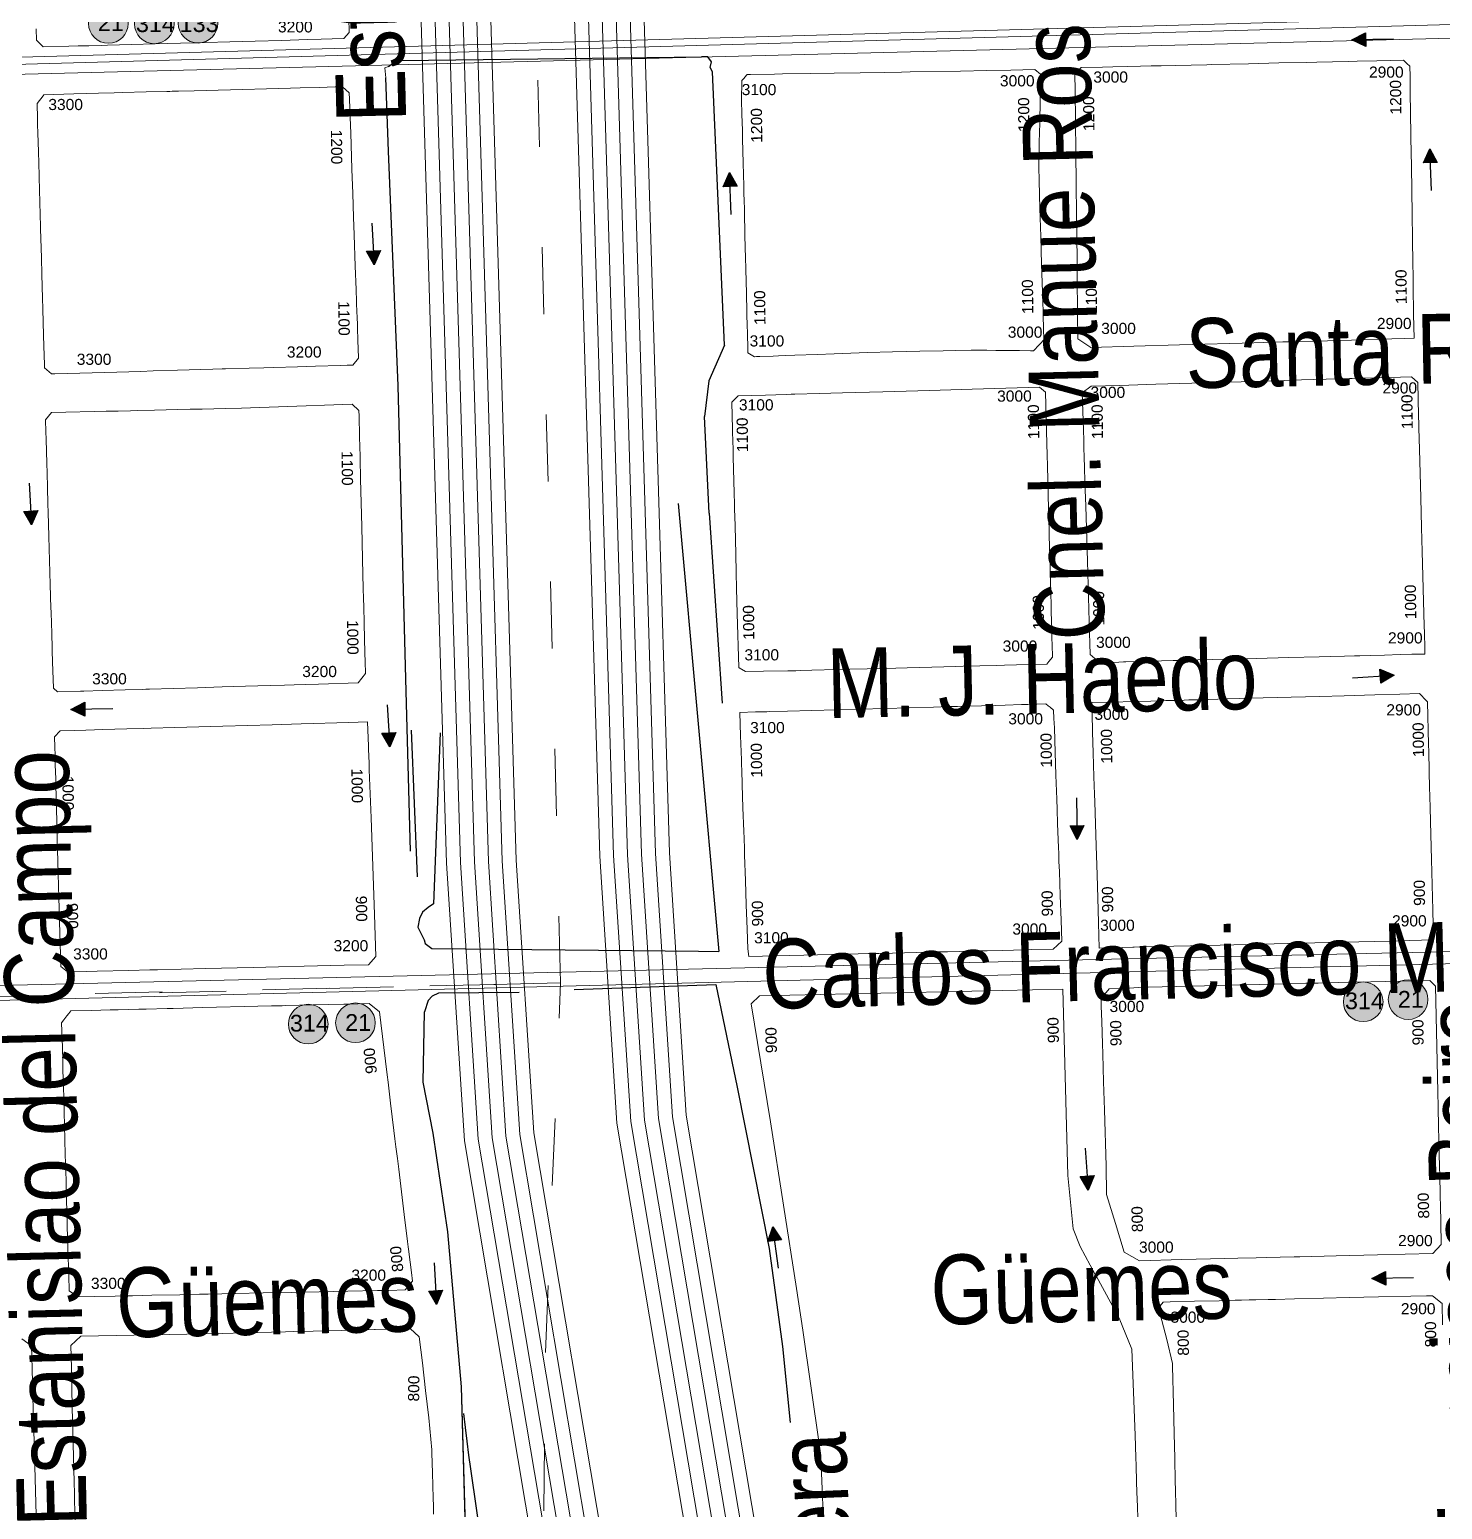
# Model space of a CAD drawing. Header units: millimetres. Extents: x 11558 to 23675, y 49449 to 61482.
# Drawn here: x 17395 to 17902, y 54186 to 54716 of the extents above; entities that cross this region are included whole.
import ezdxf

# ---------------------------------------------------------------- set-up
doc = ezdxf.new("R2010")
doc.units = ezdxf.units.MM
doc.linetypes.add('ACAD_ISO03W100', pattern=[30, 12, -18])
for name, color, linetype in [('0. autopistas', 254, 'Continuous'), ('0. plano base - nombres calles', 22, 'Continuous'), ('0. Plano Base - PLANO', 254, 'Continuous'), ('0. Plano base - sentido calles', 253, 'Continuous'), ('0.BARRIOS - DIVISIÓN', 12, 'ACAD_ISO03W100'), ('7. puesta en valor CC la lucila', 212, 'Continuous'), ('numeración', 7, 'Continuous')]:
    doc.layers.add(name, color=color, linetype=linetype)
for name, color, linetype, true_color in [('Linea 133 ida', 7, 'Continuous', 0x940000), ('Linea 15 a Cap', 7, 'Continuous', 0x13f12d), ('Linea 15 a Prov', 7, 'Continuous', 0x077e15), ('Linea 194 ida', 7, 'Continuous', 0x8f148f), ('Linea 194 vuelta', 7, 'Continuous', 0x34dad7), ('Linea 21 IDA Ramal F', 7, 'Continuous', 0x001861), ('Linea 21 REGRESO Ramal F', 7, 'Continuous', 0x0a47ff), ('Linea 228 ida', 7, 'Continuous', 0x8d6453), ('Linea 228 vuelta', 7, 'Continuous', 0x73a95b), ('Linea 314 IDA', 7, 'Continuous', 0x141414), ('Linea 314 REGRESO', 7, 'Continuous', 0xe00000), ('Linea 371', 7, 'Continuous', 0xfb0804), ('Linea 430', 7, 'Continuous', 0xdb7a0a), ('Linea 57 ida', 7, 'Continuous', 0xf6120e), ('Linea 57 vuelta', 7, 'Continuous', 0x71160a)]:
    doc.layers.add(name, color=color, linetype=linetype, true_color=true_color)
doc.layers.get('7. puesta en valor CC la lucila').off()
doc.styles.get("Standard").update_dxf_attribs({"font": 'arial.ttf'})

# ---------------------------------------------------------------- blocks, each defined once
blk = doc.blocks.new('MANZANAS')
at = {"layer": '0. Plano Base - PLANO', "color": 0, "linetype": 'Continuous', "lineweight": 5}
blk.add_line((5637632.11, 6177518.57), (5637605.91, 6177564.17), dxfattribs=at)
for points in [[(5637772.4, 6177805.92), (5637758.89, 6177798.41), (5637753.36, 6177798.98), (5637749.18, 6177806.81), (5637748.6, 6177807.89), (5637747.65, 6177809.68), (5637744.18, 6177816.18), (5637743.59, 6177817.28), (5637740.17, 6177823.7), (5637735.95, 6177831.6), (5637731.7, 6177839.56), (5637727.8, 6177846.89), (5637725.12, 6177851.9), (5637723.83, 6177854.33), (5637720.94, 6177859.73), (5637719.59, 6177862.26), (5637718.73, 6177863.87), (5637716.87, 6177867.37), (5637716.68, 6177867.72), (5637715.74, 6177869.48), (5637714.71, 6177871.41), (5637713.27, 6177874.11), (5637713.13, 6177874.37), (5637711.36, 6177877.68), (5637708.69, 6177882.69), (5637709.56, 6177885.93), (5637716.26, 6177889.61), (5637719.5, 6177891.39), (5637724.12, 6177893.93), (5637728.21, 6177896.18), (5637731.57, 6177898.02), (5637734.69, 6177899.74), (5637739.21, 6177902.22), (5637749.04, 6177907.62), (5637750.54, 6177908.45), (5637762.1, 6177914.8), (5637771.68, 6177920.06), (5637780.29, 6177924.79), (5637783.58, 6177926.6), (5637793.45, 6177932.02), (5637796.33, 6177933.6), (5637802.46, 6177936.97), (5637810.85, 6177941.58), (5637812.47, 6177941.11), (5637813.92, 6177940.69), (5637815.69, 6177937.41), (5637818.82, 6177931.59), (5637821.4, 6177926.82), (5637826.14, 6177918.03), (5637831.01, 6177908.99), (5637839.09, 6177894.01), (5637843.29, 6177886.23), (5637843.59, 6177885.67), (5637847.29, 6177878.81), (5637849.91, 6177873.94), (5637851.33, 6177871.31), (5637856.19, 6177862.3), (5637860.24, 6177854.79), (5637857.27, 6177853.13), (5637849.3, 6177848.7), (5637843.59, 6177845.52), (5637840.68, 6177843.9), (5637833.07, 6177839.67), (5637824.36, 6177834.83), (5637820.95, 6177832.93), (5637819.14, 6177831.92), (5637809.97, 6177826.82), (5637806.34, 6177824.8), (5637790.76, 6177816.14), (5637786.69, 6177813.87)], [(5637653.99, 6177740.21), (5637653.38, 6177739.86), (5637650.65, 6177739.97), (5637650.3, 6177740.59), (5637650.05, 6177741.05), (5637647.09, 6177746.39), (5637645.96, 6177748.41), (5637643.91, 6177752.11), (5637642.69, 6177754.31), (5637641.12, 6177757.17), (5637640.05, 6177759.1), (5637638.46, 6177761.99), (5637635.88, 6177766.67), (5637634.27, 6177769.59), (5637630.28, 6177776.83), (5637626.04, 6177784.51), (5637623.86, 6177788.47), (5637623.34, 6177789.41), (5637621.67, 6177792.45), (5637617.72, 6177799.6), (5637613.5, 6177807.26), (5637612.09, 6177809.81), (5637609.24, 6177814.98), (5637606.82, 6177819.38), (5637603.65, 6177825.6), (5637603.66, 6177825.66), (5637603.91, 6177826.66), (5637604.27, 6177828.16), (5637604.35, 6177828.5), (5637605.35, 6177829.03), (5637612.95, 6177833.13), (5637615.53, 6177834.52), (5637624.43, 6177839.32), (5637631.83, 6177843.31), (5637640, 6177847.72), (5637647.82, 6177851.93), (5637653.11, 6177854.78), (5637655.84, 6177856.26), (5637671.69, 6177864.84), (5637679.97, 6177869.35), (5637687.58, 6177873.49), (5637695.15, 6177877.61), (5637697.66, 6177877.02), (5637698.24, 6177875.92), (5637705.41, 6177861.52), (5637707.12, 6177858.08), (5637708.49, 6177855.32), (5637708.84, 6177854.62), (5637710.09, 6177852.12), (5637712.47, 6177847.33), (5637714.86, 6177842.94), (5637719.71, 6177834.19), (5637724.59, 6177825.46), (5637729.47, 6177816.73), (5637735.93, 6177805.17), (5637737.92, 6177801.61), (5637738.56, 6177800.45), (5637742.71, 6177793.04), (5637742.14, 6177791.15), (5637741.6, 6177789.36), (5637741.54, 6177789.15), (5637741.45, 6177788.84), (5637741.15, 6177787.85), (5637740.33, 6177787.43), (5637740.18, 6177787.35), (5637736.66, 6177785.57), (5637734.35, 6177784.4), (5637734.28, 6177784.36), (5637732.4, 6177783.41), (5637729.11, 6177781.75), (5637726.23, 6177780.28), (5637724.71, 6177779.51), (5637721.2, 6177777.73), (5637716.23, 6177775.01), (5637712.46, 6177772.94), (5637705.08, 6177768.9), (5637696.5, 6177764.19), (5637688.64, 6177759.83), (5637680.81, 6177755.39), (5637678.28, 6177753.96), (5637672.95, 6177750.94), (5637665.9, 6177746.95), (5637663.13, 6177745.38), (5637660.82, 6177744.07), (5637659.19, 6177743.15), (5637655.04, 6177740.8)], [(5637814.06, 6177699.65), (5637813.76, 6177699.48), (5637809.5, 6177700.52), (5637803.78, 6177710.75), (5637801.54, 6177714.76), (5637793.15, 6177729.77), (5637783.52, 6177746.99), (5637779.24, 6177754.65), (5637776.66, 6177759.25), (5637774.96, 6177762.3), (5637773.24, 6177765.37), (5637771.99, 6177767.62), (5637770.13, 6177770.95), (5637763.65, 6177782.54), (5637765.41, 6177786.12), (5637774.36, 6177791.11), (5637785.72, 6177797.45), (5637800.68, 6177805.79), (5637804.08, 6177807.69), (5637812.43, 6177812.35), (5637823.43, 6177818.49), (5637831.33, 6177822.89), (5637839.09, 6177827.22), (5637843.52, 6177829.7), (5637846.38, 6177831.29), (5637847.21, 6177831.76), (5637850.6, 6177833.65), (5637855.56, 6177836.41), (5637865.84, 6177842.15), (5637868.72, 6177841.36), (5637874.47, 6177830.98), (5637876.06, 6177828.1), (5637876.65, 6177827.05), (5637880.41, 6177820.25), (5637884.52, 6177812.83), (5637888.8, 6177805.1), (5637893.97, 6177795.77), (5637898.13, 6177788.24), (5637911.07, 6177764.88), (5637912.25, 6177762.74), (5637914.91, 6177757.94), (5637915.95, 6177756.06), (5637911.85, 6177753.82), (5637908.2, 6177751.79), (5637903.23, 6177749.04), (5637898.88, 6177746.63), (5637895.46, 6177744.74), (5637893.8, 6177743.82), (5637890.69, 6177742.09), (5637886.16, 6177739.59), (5637882.68, 6177737.66), (5637873.25, 6177732.44), (5637863.01, 6177726.76), (5637844.69, 6177716.62), (5637844.45, 6177716.48), (5637839.81, 6177713.91), (5637836.88, 6177712.29), (5637833.29, 6177710.3), (5637825.44, 6177705.95), (5637822.05, 6177704.07), (5637821.3, 6177703.66), (5637819.82, 6177702.84), (5637815.64, 6177700.52)], [(5637708.25, 6177641.16), (5637702.58, 6177638.1), (5637699.89, 6177638.27), (5637699.72, 6177638.28), (5637690.37, 6177655.2), (5637686.03, 6177663.06), (5637683.26, 6177668.07), (5637680.04, 6177673.9), (5637675.14, 6177682.77), (5637673.58, 6177685.6), (5637672.25, 6177688.01), (5637671.37, 6177689.59), (5637669.44, 6177693.09), (5637665.29, 6177700.61), (5637663.17, 6177704.45), (5637661.84, 6177706.86), (5637661.4, 6177707.65), (5637660.92, 6177708.52), (5637658.37, 6177713.14), (5637653.66, 6177721.66), (5637654.66, 6177724.68), (5637663.22, 6177729.45), (5637669.63, 6177733.02), (5637671.27, 6177733.93), (5637672.41, 6177734.56), (5637680.04, 6177738.81), (5637687.37, 6177742.89), (5637699.97, 6177749.9), (5637714.58, 6177758.03), (5637728.02, 6177765.52), (5637749.15, 6177777.28), (5637751.88, 6177776.62), (5637758.65, 6177764.37), (5637762.86, 6177756.74), (5637764.59, 6177753.62), (5637767.2, 6177748.9), (5637772.09, 6177740.03), (5637773.67, 6177737.17), (5637776.17, 6177732.64), (5637776.8, 6177731.51), (5637780.39, 6177725.01), (5637784.65, 6177717.34), (5637788.82, 6177709.82), (5637790.07, 6177707.57), (5637793, 6177702.28), (5637794.38, 6177699.79), (5637797.59, 6177694), (5637797.91, 6177693.43), (5637797.47, 6177691.46), (5637797.22, 6177690.32), (5637791.48, 6177687.14), (5637783.91, 6177682.95), (5637781.35, 6177681.53), (5637776.24, 6177678.7), (5637770.96, 6177675.77), (5637768.64, 6177674.49), (5637761.14, 6177670.33), (5637753.42, 6177666.06), (5637746.29, 6177662.11), (5637735.43, 6177656.09), (5637731.35, 6177653.84), (5637723.51, 6177649.49), (5637719.92, 6177647.5), (5637718.48, 6177646.7), (5637715.96, 6177645.31)], [(5637433.46, 6177618.66), (5637432.45, 6177618.09), (5637429.23, 6177618.84), (5637428.83, 6177619.57), (5637426.86, 6177623.11), (5637425.53, 6177625.5), (5637421.28, 6177633.15), (5637418.91, 6177637.4), (5637417.05, 6177640.75), (5637412.92, 6177648.17), (5637410.03, 6177653.37), (5637404.95, 6177662.49), (5637404.57, 6177663.18), (5637400.34, 6177670.78), (5637395.94, 6177678.7), (5637393.28, 6177683.46), (5637391.75, 6177686.23), (5637389.61, 6177690.08), (5637388.48, 6177692.11), (5637386.54, 6177695.59), (5637385.71, 6177697.08), (5637383.11, 6177701.76), (5637383.71, 6177705.25), (5637383.79, 6177705.71), (5637393.18, 6177710.91), (5637400.98, 6177715.23), (5637405.83, 6177717.92), (5637408.54, 6177719.42), (5637415.91, 6177723.5), (5637422.43, 6177727.11), (5637423.39, 6177727.65), (5637424.12, 6177728.05), (5637425.04, 6177728.56), (5637426.06, 6177729.12), (5637431.03, 6177731.88), (5637434.9, 6177734.02), (5637438.56, 6177736.05), (5637446.27, 6177740.32), (5637453.69, 6177744.43), (5637461.19, 6177748.58), (5637464.28, 6177750.3), (5637470.2, 6177753.57), (5637475.28, 6177756.39), (5637477.53, 6177757.63), (5637480.7, 6177756.83), (5637481.82, 6177754.85), (5637485.08, 6177749.07), (5637487.85, 6177744.18), (5637489.9, 6177740.54), (5637494.15, 6177733.01), (5637498.48, 6177725.35), (5637502.62, 6177718), (5637505.79, 6177712.39), (5637511.28, 6177702.65), (5637515.4, 6177695.36), (5637519.66, 6177687.82), (5637519.68, 6177687.79), (5637520.01, 6177687.2), (5637521.92, 6177683.82), (5637522.86, 6177682.14), (5637523.68, 6177680.69), (5637523.95, 6177680.22), (5637524.38, 6177679.47), (5637525.93, 6177676.7), (5637527.44, 6177674.03), (5637527.52, 6177673.89), (5637526.9, 6177670.75), (5637525.73, 6177670.1), (5637525.11, 6177669.75), (5637523.05, 6177668.6), (5637515.16, 6177664.2), (5637512.28, 6177662.6), (5637509.52, 6177661.06), (5637509.49, 6177661.04), (5637502.08, 6177656.91), (5637498.96, 6177655.17), (5637494.38, 6177652.62), (5637486.93, 6177648.47), (5637485.88, 6177647.88), (5637483, 6177646.27), (5637479.24, 6177644.18), (5637471.92, 6177640.09), (5637464.33, 6177635.87), (5637460.4, 6177633.67), (5637456.67, 6177631.59), (5637449.14, 6177627.4), (5637437.36, 6177620.83)], [(5637862.92, 6177609.7), (5637860.9, 6177608.59), (5637856.5, 6177616.47), (5637854.19, 6177620.59), (5637852.18, 6177624.19), (5637848.08, 6177631.53), (5637843.02, 6177640.56), (5637835.28, 6177654.42), (5637833.93, 6177656.83), (5637830.9, 6177662.25), (5637826.73, 6177669.7), (5637823.07, 6177676.24), (5637822.6, 6177677.09), (5637817.92, 6177685.46), (5637824.12, 6177688.89), (5637831.33, 6177692.9), (5637836.51, 6177695.77), (5637841.13, 6177698.34), (5637844.18, 6177700.04), (5637846.95, 6177701.57), (5637848.41, 6177702.38), (5637851.53, 6177704.12), (5637860.4, 6177709.04), (5637871.67, 6177715.3), (5637880.51, 6177720.2), (5637889.53, 6177725.21), (5637897.16, 6177729.45), (5637906.72, 6177734.76), (5637914.63, 6177739.15), (5637920.78, 6177742.56), (5637924.14, 6177741.42), (5637924.67, 6177741.24), (5637932.08, 6177727.81), (5637932.45, 6177727.15), (5637932.93, 6177726.28), (5637937.02, 6177718.89), (5637939.28, 6177714.79), (5637941.26, 6177711.2), (5637942.88, 6177708.27), (5637945.5, 6177703.53), (5637952.04, 6177691.69), (5637960.82, 6177675.79), (5637965.99, 6177666.44), (5637958.41, 6177662.27), (5637952.13, 6177658.81), (5637932.87, 6177648.21), (5637894.75, 6177627.23), (5637879.19, 6177618.66), (5637871.88, 6177614.64), (5637871.49, 6177614.42), (5637868.18, 6177612.6), (5637863.66, 6177610.11)], [(5637780.91, 6177564.54), (5637750.76, 6177547.94), (5637749.15, 6177550.18), (5637745.65, 6177556.4), (5637741.39, 6177563.96), (5637737.12, 6177571.55), (5637732.67, 6177579.45), (5637731.44, 6177581.63), (5637729.71, 6177584.71), (5637728.43, 6177586.97), (5637724.28, 6177594.35), (5637720.17, 6177601.65), (5637720.08, 6177601.81), (5637717.78, 6177605.89), (5637717.43, 6177606.52), (5637716.95, 6177607.37), (5637715.83, 6177609.35), (5637711.61, 6177616.85), (5637707.52, 6177624.16), (5637712.42, 6177626.88), (5637713.48, 6177627.47), (5637714.82, 6177628.21), (5637715.35, 6177628.51), (5637716.01, 6177628.87), (5637716.92, 6177629.38), (5637722.45, 6177632.45), (5637737.76, 6177640.95), (5637753, 6177649.41), (5637760.67, 6177653.67), (5637768.26, 6177657.89), (5637773.07, 6177660.55), (5637775.86, 6177662.1), (5637783.3, 6177666.23), (5637787.59, 6177668.61), (5637790.75, 6177670.37), (5637795.93, 6177673.25), (5637797.87, 6177674.32), (5637803.58, 6177677.49), (5637804.63, 6177677.28), (5637805.39, 6177677.12), (5637807.02, 6177676.78), (5637808.53, 6177674.16), (5637810.17, 6177671.31), (5637814.49, 6177663.59), (5637818.49, 6177656.52), (5637818.51, 6177656.48), (5637822.77, 6177648.94), (5637824.6, 6177645.7), (5637827.08, 6177641.32), (5637831.35, 6177633.76), (5637832.28, 6177632.11), (5637833.79, 6177629.45), (5637835.57, 6177626.3), (5637839.81, 6177618.8), (5637844.14, 6177611.14), (5637847.85, 6177604.57), (5637846.41, 6177600.61), (5637839.66, 6177596.9), (5637837.35, 6177595.63), (5637830.63, 6177591.92), (5637825.69, 6177589.21), (5637822.25, 6177587.31), (5637818.67, 6177585.34), (5637816.89, 6177584.36), (5637813.17, 6177582.31), (5637811.19, 6177581.22), (5637810.2, 6177580.67), (5637803.47, 6177576.97), (5637795.95, 6177572.83), (5637791.62, 6177570.44), (5637791.33, 6177570.28), (5637788.79, 6177568.89), (5637788.37, 6177568.66), (5637785.14, 6177566.87)], [(5637494.09, 6177521.84), (5637486.88, 6177517.81), (5637484.96, 6177518.39), (5637480.41, 6177526.55), (5637478.48, 6177530.02), (5637478.11, 6177530.67), (5637475.24, 6177535.83), (5637473.72, 6177538.55), (5637471.63, 6177542.3), (5637470.99, 6177543.45), (5637466.88, 6177550.82), (5637462.67, 6177558.38), (5637458.5, 6177565.87), (5637454.21, 6177573.56), (5637452.83, 6177576.04), (5637452.8, 6177576.09), (5637449.94, 6177581.22), (5637447.33, 6177585.9), (5637445.72, 6177588.8), (5637441.48, 6177596.4), (5637440.17, 6177598.76), (5637438.12, 6177602.44), (5637438.86, 6177605.81), (5637443.37, 6177608.29), (5637452.26, 6177613.18), (5637455.96, 6177615.22), (5637459.8, 6177617.32), (5637463.6, 6177619.42), (5637465.99, 6177620.73), (5637471.2, 6177623.59), (5637474.83, 6177625.59), (5637478.44, 6177627.57), (5637482.4, 6177629.75), (5637486.14, 6177631.8), (5637493.56, 6177635.88), (5637498.57, 6177638.65), (5637501.4, 6177640.25), (5637510.11, 6177645.16), (5637533.13, 6177658.14), (5637536.32, 6177657.34), (5637537.33, 6177655.51), (5637540.78, 6177649.24), (5637542.75, 6177645.66), (5637544.11, 6177643.19), (5637544.64, 6177642.23), (5637548.25, 6177635.67), (5637556.44, 6177620.81), (5637564.78, 6177605.65), (5637567.03, 6177601.58), (5637569, 6177597.99), (5637570.2, 6177595.82), (5637573.24, 6177590.3), (5637578.35, 6177581.01), (5637579.81, 6177578.38), (5637581.9, 6177574.59), (5637581.18, 6177570.45), (5637568.72, 6177563.49), (5637564.77, 6177561.29), (5637561.12, 6177559.25), (5637558.1, 6177557.57), (5637553.53, 6177555.02), (5637545.87, 6177550.74), (5637538.54, 6177546.65), (5637530.83, 6177542.34), (5637523.13, 6177538.04), (5637515.78, 6177533.94), (5637514.59, 6177533.28), (5637513.47, 6177532.66), (5637508.09, 6177529.65), (5637500.92, 6177525.65), (5637495.15, 6177522.43)], [(5637938.72, 6177523.02), (5637925.48, 6177515.73), (5637919.14, 6177515.83), (5637911.63, 6177523.51), (5637904.04, 6177531.28), (5637903.9, 6177531.43), (5637899.18, 6177540.38), (5637889.34, 6177557.95), (5637884.45, 6177566.67), (5637879.53, 6177575.48), (5637877.79, 6177578.57), (5637873.83, 6177585.66), (5637871.15, 6177590.44), (5637869.81, 6177592.84), (5637870.82, 6177597.25), (5637877.1, 6177600.84), (5637879.87, 6177602.43), (5637882.91, 6177604.17), (5637891.75, 6177609.04), (5637900.67, 6177613.96), (5637909.27, 6177618.7), (5637917.85, 6177623.43), (5637926.75, 6177628.34), (5637932.45, 6177631.49), (5637934.45, 6177632.59), (5637936.39, 6177633.66), (5637945.79, 6177638.84), (5637948.29, 6177640.22), (5637971.48, 6177652.87), (5637974.31, 6177652.05), (5637992.46, 6177618.85), (5637995.13, 6177613.98), (5637998.5, 6177607.82), (5638000.67, 6177603.85), (5638005.48, 6177595.06), (5638006.86, 6177592.54), (5638010.22, 6177586.39), (5638010.5, 6177585.9), (5638012.14, 6177582.9), (5638014.95, 6177577.75), (5638018.81, 6177570.7), (5638017.63, 6177566.46), (5638000.22, 6177556.88), (5637987.25, 6177549.74), (5637975.84, 6177543.46), (5637975.04, 6177543.01), (5637974, 6177542.44), (5637965.3, 6177537.65), (5637962.11, 6177535.9), (5637956.38, 6177532.74), (5637947.7, 6177527.96)], [(5637538.51, 6177431.53), (5637536.4, 6177430.37), (5637535.6, 6177430.53), (5637534.91, 6177430.66), (5637533.35, 6177430.97), (5637527.39, 6177441.72), (5637525.72, 6177444.74), (5637524.34, 6177447.23), (5637522.67, 6177450.25), (5637521.95, 6177451.55), (5637521.45, 6177452.46), (5637517.25, 6177460.04), (5637513.02, 6177467.68), (5637509.21, 6177474.55), (5637504.94, 6177482.26), (5637503.94, 6177484.06), (5637501.75, 6177488.02), (5637500.75, 6177489.84), (5637498.28, 6177494.29), (5637496.63, 6177497.26), (5637495.22, 6177499.81), (5637493.44, 6177503.02), (5637494.19, 6177505.86), (5637498.79, 6177508.42), (5637502.25, 6177510.35), (5637505.01, 6177511.88), (5637507.63, 6177513.34), (5637515.1, 6177517.5), (5637520.24, 6177520.36), (5637522.71, 6177521.74), (5637530.12, 6177525.87), (5637537.69, 6177530.08), (5637545.25, 6177534.29), (5637553.01, 6177538.61), (5637560.64, 6177542.86), (5637569.77, 6177547.95), (5637584.72, 6177556.27), (5637587.63, 6177557.89), (5637590.62, 6177559.56), (5637594.89, 6177552.01), (5637595.39, 6177551.11), (5637597.91, 6177546.65), (5637599.05, 6177544.64), (5637603.31, 6177537.1), (5637607.57, 6177529.56), (5637624.61, 6177499.39), (5637632.01, 6177486.29), (5637631.08, 6177482.44), (5637623.38, 6177478.2), (5637610.79, 6177471.27), (5637602.7, 6177466.83), (5637594.83, 6177462.5), (5637579.77, 6177454.22), (5637572.18, 6177450.04), (5637564.71, 6177445.94), (5637562.27, 6177444.59), (5637555.73, 6177441), (5637545.71, 6177435.49), (5637542.49, 6177433.72)], [(5637593.57, 6177328.68), (5637593.43, 6177328.6), (5637589.71, 6177329.04), (5637589.29, 6177329.79), (5637585.54, 6177336.55), (5637580.33, 6177345.94), (5637578.41, 6177349.39), (5637575.4, 6177354.81), (5637574.32, 6177356.75), (5637571.98, 6177360.97), (5637570.49, 6177363.65), (5637565.92, 6177371.88), (5637560.82, 6177381.06), (5637558.62, 6177385.03), (5637555.91, 6177389.92), (5637552.88, 6177395.37), (5637551.09, 6177398.59), (5637549.74, 6177401.02), (5637547.29, 6177405.43), (5637542.97, 6177413.21), (5637543.2, 6177414.53), (5637543.51, 6177416.26), (5637543.7, 6177417.33), (5637543.91, 6177418.5), (5637550.41, 6177422.08), (5637556.27, 6177425.31), (5637558.75, 6177426.68), (5637565.34, 6177430.31), (5637567.64, 6177431.57), (5637574.19, 6177435.18), (5637576.08, 6177436.22), (5637585.4, 6177441.35), (5637602.74, 6177450.91), (5637607, 6177453.25), (5637610.28, 6177455.06), (5637610.34, 6177455.09), (5637611.41, 6177455.68), (5637620.1, 6177460.47), (5637629.76, 6177465.79), (5637631.58, 6177466.79), (5637634.08, 6177468.17), (5637637.7, 6177470.16), (5637642.32, 6177469.21), (5637649.61, 6177458.58), (5637655.21, 6177450.41), (5637656.67, 6177448.28), (5637660.99, 6177441.98), (5637666.59, 6177433.81), (5637668.28, 6177431.35), (5637669.89, 6177429), (5637672.28, 6177425.52), (5637674.49, 6177422.29), (5637677.96, 6177417.23), (5637683.72, 6177408.83), (5637689.22, 6177400.8), (5637690.34, 6177399.17), (5637690.83, 6177398.46), (5637693.51, 6177394.55), (5637695.61, 6177391.49), (5637697.35, 6177388.95), (5637696.48, 6177384.9), (5637691.43, 6177382.14), (5637687.83, 6177380.18), (5637678.44, 6177375.04), (5637669.4, 6177370.11), (5637660.68, 6177365.34), (5637651.8, 6177360.49), (5637643.09, 6177355.73), (5637634.54, 6177351.06), (5637631.75, 6177349.53), (5637625.59, 6177346.17), (5637616.8, 6177341.37), (5637610.62, 6177337.99), (5637608.29, 6177336.71), (5637605.24, 6177335.05), (5637598.82, 6177331.54)]]:
    blk.add_lwpolyline(points, close=True, dxfattribs=at)
for points in [[(5637468.14, 6177780.68), (5637470.72, 6177775.97), (5637470.04, 6177773.2), (5637466.39, 6177771.17), (5637462.93, 6177769.25), (5637458.64, 6177766.87), (5637450.48, 6177762.34), (5637442.18, 6177757.73), (5637434.25, 6177753.33), (5637426.61, 6177749.09), (5637423.65, 6177747.45), (5637418.8, 6177744.75), (5637410.86, 6177740.34), (5637403.44, 6177736.22), (5637395.82, 6177731.99), (5637393.83, 6177730.88), (5637390.01, 6177728.76), (5637386.69, 6177726.92), (5637383.69, 6177725.26), (5637375.64, 6177720.79), (5637372.44, 6177721.9), (5637370.49, 6177725.45)], [(5637625.62, 6177525.57), (5637595.67, 6177579.6), (5637544.76, 6177671.65), (5637502.83, 6177744.69), (5637489.85, 6177767.7), (5637487.86, 6177770.71), (5637488.86, 6177771.7), (5637489.86, 6177773.7), (5637491.86, 6177775.7), (5637586.91, 6177826.61), (5637588.91, 6177827.61), (5637590.91, 6177826.61), (5637591.41, 6177824.6), (5637592.91, 6177823.6), (5637641.83, 6177738.56), (5637642.81, 6177724.55), (5637647.3, 6177712.55), (5637664.77, 6177682.53), (5637700.36, 6177624.2)], [(5637653.31, 6177680.43), (5637740.31, 6177544.59), (5637733.8, 6177541.29), (5637648.59, 6177498.05), (5637645.59, 6177498.55), (5637644.59, 6177499.55), (5637640.6, 6177502.56), (5637639.6, 6177505.56), (5637639.6, 6177508.06), (5637640.6, 6177510.56), (5637641.61, 6177512.56), (5637615.48, 6177568.04)], [(5637914.11, 6177503.7), (5637928.48, 6177494.05), (5637937.63, 6177486.22), (5637952.92, 6177459.49), (5637956.85, 6177452.46), (5637958.27, 6177449.91), (5637961.09, 6177444.85), (5637962.88, 6177441.63), (5637965.4, 6177437.1), (5637969.61, 6177429.51)], [(5637866.47, 6177382.99), (5637862.2, 6177390.52), (5637857.9, 6177398.09), (5637856.24, 6177401.01), (5637853.76, 6177404.47), (5637829.76, 6177437.9), (5637820.84, 6177450.12), (5637784.99, 6177498.9), (5637759.33, 6177533.23), (5637760.64, 6177537.12), (5637856.1, 6177589.44), (5637888.53, 6177530.91), (5637899.07, 6177514.85), (5637904.17, 6177510.34), (5637913.63, 6177503.97), (5637914.59, 6177503.44), (5637914.54, 6177503.41)], [(5637981.82, 6177435.96), (5637977.58, 6177443.68), (5637974.81, 6177448.71), (5637973.34, 6177451.37), (5637969.3, 6177458.71), (5637965.06, 6177466.42), (5637960.1, 6177475.42), (5637953.39, 6177487.6), (5637952.96, 6177488.4), (5637947.17, 6177495.08), (5637939.3, 6177503.84), (5637939.84, 6177506.47), (5637942.01, 6177507.67), (5637949.67, 6177511.87), (5637957.41, 6177516.13), (5637958.28, 6177516.61), (5637959.5, 6177517.28), (5637962.42, 6177518.89), (5637964.47, 6177520.02), (5637966.88, 6177521.34), (5637968.95, 6177522.47), (5637972.79, 6177524.59), (5637973.38, 6177524.91), (5637975.13, 6177525.87), (5637981.09, 6177529.15), (5637990.17, 6177534.15), (5637998.34, 6177538.63), (5638007.47, 6177543.66), (5638017.66, 6177549.26), (5638022.63, 6177551.99), (5638023.95, 6177552.72), (5638024.53, 6177553.03), (5638028.85, 6177552.09), (5638032.54, 6177545.37)], [(5637700.6, 6177508.5), (5637744.94, 6177533.57), (5637768.6, 6177504.43), (5637805.55, 6177458.4), (5637826.02, 6177429.38), (5637841, 6177406.36)], [(5637791.47, 6177253.66), (5637730.46, 6177363.47), (5637700.51, 6177410.5), (5637679.53, 6177439.52), (5637667.87, 6177454.13), (5637656.62, 6177476.68), (5637656.03, 6177480.88), (5637656.53, 6177482.88), (5637658.03, 6177484.88), (5637683.59, 6177498.51)], [(5637629.45, 6177257.14), (5637627.21, 6177261.19), (5637626.83, 6177261.89), (5637624.9, 6177265.39), (5637622.94, 6177268.96), (5637618.51, 6177277.02), (5637610.01, 6177292.46), (5637603.13, 6177304.97), (5637599.31, 6177311.91), (5637600.88, 6177316.57), (5637645.42, 6177340.84), (5637648.89, 6177342.75), (5637651.36, 6177344.12), (5637656.59, 6177347), (5637665.38, 6177351.85), (5637667.99, 6177353.29), (5637674.03, 6177356.62), (5637682.85, 6177361.48), (5637690.14, 6177365.5), (5637693.36, 6177367.28), (5637693.49, 6177367.35), (5637697.53, 6177369.58), (5637704.55, 6177373.46), (5637708.79, 6177372.33), (5637714.06, 6177364.56), (5637719.63, 6177356.35), (5637725.18, 6177348.14), (5637731.43, 6177338.5), (5637732.06, 6177337.37), (5637735.47, 6177331.23), (5637739.85, 6177323.33), (5637741.2, 6177320.91), (5637741.24, 6177320.83), (5637742.64, 6177318.31)], [(5637582.53, 6177306.01), (5637586.78, 6177305.34), (5637590.73, 6177298.22), (5637593.21, 6177293.75), (5637595.05, 6177290.44), (5637595.28, 6177290.02), (5637595.79, 6177289.11), (5637599.4, 6177282.59), (5637603.61, 6177275), (5637604.25, 6177273.85), (5637607.77, 6177267.52), (5637612.03, 6177259.83), (5637616.28, 6177252.17)]]:
    blk.add_lwpolyline(points, dxfattribs=at)
blk.add_arc((5638769.11, 6178060.03), 1251.05, 214.28793, 221.62897, dxfattribs=at)
blk = doc.blocks.new('21 azul')
at = {"layer": 'Linea 21 IDA Ramal F', "lineweight": 211, "true_color": 0xededed}
h = blk.add_hatch(color=7, dxfattribs=at)
h.dxf.hatch_style = 1
edge = h.paths.add_edge_path()
edge.add_arc((0, 0), 7.11, 0, 360)
at = {"layer": 'Linea 21 IDA Ramal F', "lineweight": 9}
blk.add_circle((0, 0), 7.11, dxfattribs=at)
at = {"layer": 'Linea 21 IDA Ramal F', "lineweight": 211, "insert": (-3.78, 3.29), "char_height": 6, "attachment_point": 1}
blk.add_mtext_dynamic_manual_height_columns('21', width=8.5711, gutter_width=12.5, heights=[0], dxfattribs=at)
blk = doc.blocks.new('21 regreso')
at = {"layer": 'Linea 21 REGRESO Ramal F', "lineweight": 211, "true_color": 0xededed}
h = blk.add_hatch(color=7, dxfattribs=at)
h.dxf.hatch_style = 1
edge = h.paths.add_edge_path()
edge.add_arc((0, 0), 7.11, 0, 360)
at = {"layer": 'Linea 21 REGRESO Ramal F', "lineweight": 9}
blk.add_circle((0, 0), 7.11, dxfattribs=at)
at = {"layer": 'Linea 21 REGRESO Ramal F', "lineweight": 15, "insert": (-3.69, 3.1), "char_height": 6, "attachment_point": 1}
blk.add_mtext_dynamic_manual_height_columns('21', width=6.2012, gutter_width=12.5, heights=[0], dxfattribs=at)
blk = doc.blocks.new('314 vuelta')
at = {"layer": 'Linea 314 REGRESO', "lineweight": 211, "true_color": 0xededed}
h = blk.add_hatch(color=7, dxfattribs=at)
h.dxf.hatch_style = 1
edge = h.paths.add_edge_path()
edge.add_arc((0, 0), 7.11, 0, 360)
at = {"layer": 'Linea 314 REGRESO', "lineweight": 9}
blk.add_circle((0, 0), 7.11, dxfattribs=at)
at = {"layer": 'Linea 314 REGRESO', "lineweight": 211, "insert": (-6.55, 3.33), "char_height": 6, "attachment_point": 1}
blk.add_mtext_dynamic_manual_height_columns('314', width=8.0914, gutter_width=12.5, heights=[0], dxfattribs=at)
blk = doc.blocks.new('314 ida')
at = {"layer": 'Linea 314 IDA', "lineweight": 211, "true_color": 0xededed}
h = blk.add_hatch(color=7, dxfattribs=at)
h.dxf.hatch_style = 1
edge = h.paths.add_edge_path()
edge.add_arc((0, 0), 7.11, 0, 360)
at = {"layer": 'Linea 314 IDA', "lineweight": 9}
blk.add_circle((0, 0), 7.11, dxfattribs=at)
at = {"layer": 'Linea 314 IDA', "lineweight": 15, "insert": (-6.58, 3.05), "char_height": 6, "attachment_point": 1}
blk.add_mtext_dynamic_manual_height_columns('314', width=8.7347, gutter_width=12.5, heights=[0], dxfattribs=at)
blk = doc.blocks.new('133 ida')
at = {"layer": 'Linea 133 ida', "lineweight": 211, "true_color": 0xededed}
h = blk.add_hatch(color=7, dxfattribs=at)
h.dxf.hatch_style = 1
edge = h.paths.add_edge_path()
edge.add_arc((0, 0), 7.11, 0, 360)
at = {"layer": 'Linea 133 ida', "lineweight": 9}
blk.add_circle((0, 0), 7.11, dxfattribs=at)
at = {"layer": 'Linea 133 ida', "lineweight": 15, "insert": (-6.61, 2.83), "char_height": 6, "attachment_point": 1}
blk.add_mtext_dynamic_manual_height_columns('133', width=16.4579, gutter_width=12.5, heights=[0], dxfattribs=at)

msp = doc.modelspace()

# ---------------------------------------------------------------- hatches: boundary and pattern name
at = {"layer": '0. Plano base - sentido calles', "linetype": 'Continuous', "lineweight": 25, "ltscale": 2, "true_color": 0x1a1a1a}
h = msp.add_hatch(color=250, dxfattribs=at)
h.dxf.hatch_style = 1
h.paths.add_polyline_path([(17869.72, 54712.78), (17874.76, 54710.36), (17874.72, 54712.86)])
h.paths.add_polyline_path([(17869.72, 54712.78), (17874.72, 54712.86), (17874.67, 54715.36)])
h = msp.add_hatch(color=250, dxfattribs=at)
h.dxf.hatch_style = 1
h.paths.add_polyline_path([(17897.7, 54673.73), (17895.4, 54668.64), (17897.89, 54668.73)])
h.paths.add_polyline_path([(17897.7, 54673.73), (17897.89, 54668.73), (17900.39, 54668.83)])
h = msp.add_hatch(color=250, dxfattribs=at)
h.dxf.hatch_style = 1
h.paths.add_polyline_path([(17646.52, 54665.14), (17644.21, 54660.04), (17646.71, 54660.14)])
h.paths.add_polyline_path([(17646.52, 54665.14), (17646.71, 54660.14), (17649.21, 54660.24)])
h = msp.add_hatch(color=250, dxfattribs=at)
h.dxf.hatch_style = 1
h.paths.add_polyline_path([(17519.05, 54632.09), (17521.25, 54637.23), (17518.76, 54637.08)])
h.paths.add_polyline_path([(17519.05, 54632.09), (17518.76, 54637.08), (17516.26, 54636.94)])
h = msp.add_hatch(color=250, dxfattribs=at)
h.dxf.hatch_style = 1
h.paths.add_polyline_path([(17396.13, 54538.76), (17398.33, 54543.9), (17395.84, 54543.76)])
h.paths.add_polyline_path([(17396.13, 54538.76), (17395.84, 54543.76), (17393.34, 54543.61)])
h = msp.add_hatch(color=250, dxfattribs=at)
h.dxf.hatch_style = 1
h.paths.add_polyline_path([(17884.96, 54484.79), (17879.81, 54486.99), (17879.96, 54484.49)])
h.paths.add_polyline_path([(17884.96, 54484.79), (17879.96, 54484.49), (17880.12, 54482)])
h = msp.add_hatch(color=250, dxfattribs=at)
h.dxf.hatch_style = 1
h.paths.add_polyline_path([(17410.22, 54472.52), (17415.27, 54470.1), (17415.22, 54472.6)])
h.paths.add_polyline_path([(17410.22, 54472.52), (17415.22, 54472.6), (17415.18, 54475.1)])
h = msp.add_hatch(color=250, dxfattribs=at)
h.dxf.hatch_style = 1
h.paths.add_polyline_path([(17524.58, 54459.17), (17526.79, 54464.31), (17524.3, 54464.16)])
h.paths.add_polyline_path([(17524.58, 54459.17), (17524.3, 54464.16), (17521.8, 54464.02)])
h = msp.add_hatch(color=250, dxfattribs=at)
h.dxf.hatch_style = 1
h.paths.add_polyline_path([(17771.24, 54425.89), (17773.64, 54430.94), (17771.14, 54430.89)])
h.paths.add_polyline_path([(17771.24, 54425.89), (17771.14, 54430.89), (17768.64, 54430.84)])
h = msp.add_hatch(color=250, dxfattribs=at)
h.dxf.hatch_style = 1
h.paths.add_polyline_path([(17775.17, 54300.13), (17777.29, 54305.31), (17774.79, 54305.12)])
h.paths.add_polyline_path([(17775.17, 54300.13), (17774.79, 54305.12), (17772.3, 54304.93)])
h = msp.add_hatch(color=250, dxfattribs=at)
h.dxf.hatch_style = 1
h.paths.add_polyline_path([(17662.06, 54286.94), (17660.24, 54281.66), (17662.72, 54281.98)])
h.paths.add_polyline_path([(17662.06, 54286.94), (17662.72, 54281.98), (17665.19, 54282.31)])
h = msp.add_hatch(color=250, dxfattribs=at)
h.dxf.hatch_style = 1
h.paths.add_polyline_path([(17876.86, 54268.36), (17881.91, 54265.94), (17881.86, 54268.44)])
h.paths.add_polyline_path([(17876.86, 54268.36), (17881.86, 54268.44), (17881.82, 54270.94)])
h = msp.add_hatch(color=250, dxfattribs=at)
h.dxf.hatch_style = 1
h.paths.add_polyline_path([(17541.39, 54259.03), (17543.59, 54264.17), (17541.1, 54264.03)])
h.paths.add_polyline_path([(17541.39, 54259.03), (17541.1, 54264.03), (17538.6, 54263.88)])

# ---------------------------------------------------------------- linework, layer by layer
at = {"layer": '0. autopistas'}
for p, q in [((17528.69, 54705.38), (17636.5, 54706.73)), ((17638.74, 54706.7), (17636.5, 54706.73)), ((17640.05, 54704.89), (17638.74, 54706.7)), ((17524.18, 54703.22), (17525.99, 54704.53)), ((17525.99, 54704.53), (17528.69, 54705.38)), ((17639.57, 54702.88), (17640.05, 54704.89)), ((17640.44, 54701.3), (17639.57, 54702.88)), ((17644.64, 54603.28), (17640.44, 54701.3)), ((17524.12, 54672.8), (17523.22, 54699.21)), ((17527.66, 54588.66), (17524.12, 54672.8)), ((17644.64, 54603.28), (17639.06, 54590.4)), ((17639.06, 54590.4), (17637.51, 54577.68)), ((17530.4, 54483.5), (17527.66, 54588.66)), ((17639.17, 54542.99), (17637.51, 54577.68)), ((17628.03, 54546.4), (17642.61, 54385.75)), ((17639.17, 54542.99), (17643.86, 54474.81)), ((17532.06, 54421.75), (17530.4, 54483.5)), ((17534.59, 54412.54), (17532.37, 54465.09)), ((17542.65, 54464.11), (17540.25, 54402.83)), ((17536.4, 54399.76), (17535.24, 54397.55)), ((17538.44, 54401.52), (17536.4, 54399.76)), ((17540.25, 54402.83), (17538.44, 54401.52)), ((17535.24, 54397.55), (17534.74, 54394.42)), ((17534.74, 54394.42), (17536.9, 54389.92)), ((17536.9, 54389.92), (17537.33, 54388.57)), ((17537.33, 54388.57), (17539.76, 54386.74)), ((17539.76, 54386.74), (17635.31, 54385.82)), ((17635.31, 54385.82), (17642.61, 54385.75)), ((17590.73, 54372.03), (17641.63, 54373.84)), ((17641.63, 54373.84), (17649.19, 54337.08)), ((17538.44, 54368.07), (17537.03, 54364.07)), ((17539.81, 54369.62), (17538.44, 54368.07)), ((17542.06, 54370.7), (17539.81, 54369.62)), ((17571.03, 54371.02), (17542.06, 54370.7)), ((17536.62, 54338.87), (17537.03, 54364.07)), ((17540.23, 54320.53), (17536.62, 54338.87)), ((17649.19, 54337.08), (17660.76, 54279.19)), ((17545.46, 54285.11), (17540.23, 54320.53)), ((17550.36, 54229.57), (17545.46, 54285.11)), ((17660.76, 54279.19), (17665.55, 54244)), ((17665.55, 54244), (17668.23, 54216.67)), ((17553.88, 54104), (17550.36, 54229.57))]:
    msp.add_line(p, q, dxfattribs=at)
msp.add_arc((18793.18, 54368.83), 1251.05, 186.83428, 194.17532, dxfattribs=at)
at = {"layer": '0. Plano base - sentido calles', "color": 250, "linetype": 'Continuous', "lineweight": 25, "ltscale": 2, "true_color": 0x1a1a1a}
for points in [[(17884.71, 54713.03), (17869.72, 54712.78), (17874.67, 54715.36), (17874.76, 54710.36), (17869.72, 54712.78)], [(17898.28, 54658.74), (17897.7, 54673.73), (17900.39, 54668.83), (17895.4, 54668.64), (17897.7, 54673.73)], [(17647.1, 54650.15), (17646.52, 54665.14), (17649.21, 54660.24), (17644.21, 54660.04), (17646.52, 54665.14)], [(17518.18, 54647.07), (17519.05, 54632.09), (17516.26, 54636.94), (17521.25, 54637.23), (17519.05, 54632.09)], [(17395.25, 54553.74), (17396.13, 54538.76), (17393.34, 54543.61), (17398.33, 54543.9), (17396.13, 54538.76)], [(17869.98, 54483.89), (17884.96, 54484.79), (17880.12, 54482), (17879.81, 54486.99), (17884.96, 54484.79)], [(17425.22, 54472.77), (17410.22, 54472.52), (17415.18, 54475.1), (17415.27, 54470.1), (17410.22, 54472.52)], [(17523.72, 54474.15), (17524.58, 54459.17), (17521.8, 54464.02), (17526.79, 54464.31), (17524.58, 54459.17)], [(17770.93, 54440.88), (17771.24, 54425.89), (17768.64, 54430.84), (17773.64, 54430.94), (17771.24, 54425.89)], [(17774.04, 54315.09), (17775.17, 54300.13), (17772.3, 54304.93), (17777.29, 54305.31), (17775.17, 54300.13)], [(17664.02, 54272.07), (17662.06, 54286.94), (17665.19, 54282.31), (17660.24, 54281.66), (17662.06, 54286.94)], [(17540.52, 54274.01), (17541.39, 54259.03), (17538.6, 54263.88), (17543.59, 54264.17), (17541.39, 54259.03)], [(17891.86, 54268.61), (17876.86, 54268.36), (17881.82, 54270.94), (17881.91, 54265.94), (17876.86, 54268.36)]]:
    msp.add_lwpolyline(points, dxfattribs=at)
at = {"layer": '0.BARRIOS - DIVISIÓN', "color": 14, "lineweight": 18, "ltscale": 2}
for points in [[(19746.68, 55789.02), (19726.12, 55476.55), (19705.29, 55342.21), (19682.91, 54948.63), (19661.94, 54643.15), (19640.4, 54304.03), (19607.91, 53959.65), (19567.75, 53570.63), (19550.03, 53389.45), (19077.25, 53357.53), (18962.05, 53342.81), (18817.78, 53351.07), (18595.68, 53358.57), (18202.92, 53380.53), (17765.7, 53372.91), (17659.73, 53390.45), (17637.92, 53679.7), (17639.89, 53799.72), (17625.59, 53940.22), (17597.55, 54075.9), (17579.24, 54125.09), (17580.44, 54241.86), (17585.92, 54374.44), (17552.48, 55699.13)], [(15243.48, 55607.68), (15214.21, 55300.54), (15052.83, 55293.83), (15112.91, 54921.92), (14987.64, 54310.9), (17059.08, 54362.46), (17585.92, 54374.44), (17552.48, 55699.13), (15243.48, 55607.68)], [(16143.57, 52644.27), (16954.31, 53347.77), (17515.76, 53367.33), (17538.11, 53382.21), (17659.73, 53390.45), (17637.92, 53679.7), (17639.89, 53799.72), (17625.59, 53940.22), (17597.55, 54075.9), (17579.24, 54125.09), (17580.44, 54241.86), (17585.92, 54374.44), (14987.64, 54310.9)]]:
    msp.add_lwpolyline(points, dxfattribs=at)
at = {"layer": 'Linea 133 ida', "lineweight": 15}
msp.add_lwpolyline([(19562.59, 53365.53), (19583.19, 53563.54), (19603.79, 53766.03), (19616.26, 53891.75), (19630.97, 54062.57), (19646.27, 54181.66), (19657.19, 54298.97), (19673.26, 54494.3), (19682.32, 54637.76), (19691.69, 54754.78, 0.452211), (19684.26, 54762.45, -0.013337), (19426.39, 54756.93), (18399.86, 54732.21), (15988.39, 54664.92)], format="xyb", dxfattribs=at)
at = {"layer": 'Linea 15 a Cap', "lineweight": 15}
msp.add_lwpolyline([(17583.77, 54155.58), (17556.37, 54318.32), (17549.99, 54417.58), (17539.93, 54751.32), (17534.46, 55016.32), (17524.11, 55438.26), (17505.75, 55745.77), (17489.22, 56100.17)], dxfattribs=at)
at = {"layer": 'Linea 15 a Prov', "lineweight": 15}
msp.add_lwpolyline([(17652.62, 54168.22), (17625.99, 54326.4), (17619.92, 54420.88), (17609.91, 54753.1), (17604.45, 55017.9), (17594.06, 55441.21), (17575.66, 55749.48), (17559.15, 56103.3)], dxfattribs=at)
at = {"layer": 'Linea 194 ida', "lineweight": 15}
msp.add_lwpolyline([(17593.6, 54157.39), (17566.31, 54319.47), (17559.98, 54418.05), (17549.93, 54751.57), (17544.46, 55016.55), (17534.1, 55438.68), (17515.74, 55746.3), (17499.21, 56100.62)], dxfattribs=at)
at = {"layer": 'Linea 194 vuelta', "lineweight": 15}
msp.add_lwpolyline([(17642.79, 54166.41), (17616.05, 54325.24), (17609.93, 54420.41), (17599.91, 54752.84), (17594.45, 55017.68), (17584.07, 55440.79), (17565.67, 55748.95), (17549.16, 56102.85)], dxfattribs=at)
at = {"layer": 'Linea 21 IDA Ramal F', "lineweight": 15}
msp.add_lwpolyline([(19562.13, 53371.55), (19621.52, 53946.06), (19625.4, 53955.63), (19767.33, 53958.9), (19770.79, 54073.68), (19635.35, 54071.36), (19585.14, 54090.3), (18810.43, 54075.61), (18549.02, 54068.43), (18529.95, 54738.19), (17132.56, 54699.44), (17130.04, 54812.7), (17036.25, 54809.78), (17066.66, 55023.36), (17072.07, 55096.53), (17078.98, 55194.89), (16604.74, 55179.32), (16699.03, 55011.97)], dxfattribs=at)
at = {"layer": 'Linea 21 REGRESO Ramal F', "lineweight": 15}
msp.add_lwpolyline([(16704.59, 55013.26), (16659.56, 55094.15), (17045.58, 55106.03), (17041.05, 55023.54), (17033.93, 55006.08), (17015.2, 54852.19), (16981.3, 54592.64), (16973.9, 54538.11), (16963.83, 54462.83), (16949.99, 54357.61), (16963.05, 54357.46), (18413.63, 54394.21), (18421.72, 53925.48), (19586.03, 53947.52), (19577.4, 53852.59), (19553.85, 53617.89), (19553.93, 53604.41), (19525.18, 53325.45)], dxfattribs=at)
at = {"layer": 'Linea 228 ida', "lineweight": 15}
msp.add_lwpolyline([(17637.87, 54165.51), (17611.07, 54324.67), (17604.93, 54420.17), (17594.91, 54752.72), (17589.45, 55017.56), (17579.07, 55440.58), (17560.68, 55748.69), (17544.16, 56102.63)], dxfattribs=at)
at = {"layer": 'Linea 228 vuelta', "lineweight": 15}
msp.add_lwpolyline([(17588.68, 54156.48), (17561.34, 54318.9), (17554.98, 54417.82), (17544.93, 54751.45), (17539.46, 55016.43), (17529.11, 55438.47), (17510.75, 55746.03), (17494.21, 56100.39)], dxfattribs=at)
at = {"layer": 'Linea 314 IDA', "lineweight": 15}
msp.add_lwpolyline([(19678.64, 54758.26), (17014.41, 54690.91), (17016.09, 54700.89), (17030.3, 54810.59), (17060.69, 55024), (17066.08, 55096.96), (17073.31, 55199.76), (17087.6, 55374.92), (16998.36, 55515.36), (16948.17, 55592.28), (16899.18, 55667.23), (16875.53, 55724.13), (16836.61, 55820.81), (16774.39, 55964.08), (16768.11, 56071.64), (16762.32, 56163.65), (16754.13, 56294.73), (16742.89, 56384.99), (16730.61, 56482.19), (16683.93, 56845.49), (16636.62, 57213.81), (16606.32, 57461.78)], dxfattribs=at)
at = {"layer": 'Linea 314 REGRESO', "lineweight": 15}
msp.add_lwpolyline([(19641.72, 54423.29), (18737.66, 54404.1), (17778.19, 54382.83), (17328.87, 54372.18), (16959.69, 54362.37), (16972.75, 54461.65), (16982.82, 54536.91), (16990.22, 54591.45), (17024.13, 54851.06), (17042.72, 55003.8), (17049.96, 55021.54), (17055, 55113.42), (17060.31, 55188.44), (17061.61, 55200.58), (17066.56, 55274.36), (17073.57, 55379.69), (17024.15, 55455.81), (16975.74, 55528.53), (16930.04, 55600.53), (16880.07, 55676.16), (16819.03, 55822.38), (16757.48, 55974.29), (16745.5, 56241.42), (16742.82, 56281.3)], dxfattribs=at)
at = {"layer": 'Linea 371', "lineweight": 15}
for points in [[(17725.56, 53456.25), (17715.08, 53668.5), (17705.9, 53842.77), (17685.3, 54029.52), (17657.54, 54169.12), (17630.96, 54326.97), (17624.91, 54421.12), (17614.91, 54753.22), (17609.44, 55018.02), (17599.05, 55441.42), (17580.65, 55749.75), (17564.14, 56103.52), (17552.21, 56382.28), (17540.9, 56622.56), (17522.31, 56715.45), (17438.74, 57119.43), (17385.05, 57385.09), (17331.8, 57583.94), (17287.45, 57721.37), (17289.44, 57848.9), (17264.06, 57918.91), (17222.67, 57987.51), (17161.06, 58051.63), (17029.71, 58350.34)], [(17636.76, 53442.38), (17654.97, 53669), (17646.08, 53837.9), (17625.94, 54020.36), (17598.52, 54158.29), (17571.29, 54320.05), (17564.97, 54418.29), (17554.93, 54751.7), (17549.46, 55016.66), (17539.1, 55438.89), (17520.73, 55746.56), (17504.2, 56100.84), (17492.27, 56379.59), (17481.18, 56615.22), (17463.51, 56703.48), (17379.95, 57107.41), (17326.61, 57371.38), (17274.12, 57567.38), (17230.04, 57711.91), (17164.68, 57798.69), (17136.71, 57844.98), (17111.1, 57931.49), (17102.76, 58035.15), (16974.79, 58326.18)]]:
    msp.add_lwpolyline(points, dxfattribs=at)
at = {"layer": 'Linea 430', "lineweight": 15}
for points in [[(17647.71, 54167.32), (17621.02, 54325.82), (17614.92, 54420.65), (17604.91, 54752.97), (17599.45, 55017.79), (17589.06, 55441), (17570.66, 55749.22), (17554.15, 56103.07)], [(17578.85, 54154.68), (17551.39, 54317.74), (17544.99, 54417.35), (17534.93, 54751.19), (17529.47, 55016.21), (17519.11, 55438.05), (17500.76, 55745.5), (17484.22, 56099.95)]]:
    msp.add_lwpolyline(points, dxfattribs=at)
at = {"layer": 'Linea 57 ida', "lineweight": 15}
msp.add_lwpolyline([(17632.95, 54164.61), (17606.1, 54324.09), (17599.94, 54419.94), (17589.92, 54752.59), (17584.45, 55017.45), (17574.07, 55440.37), (17555.68, 55748.42), (17539.17, 56102.4)], dxfattribs=at)
at = {"layer": 'Linea 57 vuelta', "lineweight": 15}
msp.add_lwpolyline([(17603.44, 54159.19), (17576.26, 54320.63), (17569.97, 54418.52), (17559.93, 54751.83), (17554.46, 55016.77), (17544.1, 55439.1), (17525.72, 55746.83), (17509.2, 56101.06)], dxfattribs=at)

# ---------------------------------------------------------------- block references
at = {"layer": '0. Plano Base - PLANO', "color": 28, "lineweight": 5, "true_color": 0x0d0d0d, "rotation": 332.5463477508169}
msp.add_blockref('MANZANAS', (-7833237.48, -2828296.13), dxfattribs=at)
at = {"layer": '7. puesta en valor CC la lucila', "color": 250, "lineweight": 30, "rotation": 332.5463477508169}
msp.add_blockref('MANZANAS', (-7833237.48, -2828296.13), dxfattribs=at)
at = {"layer": 'Linea 133 ida', "lineweight": 15}
msp.add_blockref('133 ida', (17455.84, 54718.76), dxfattribs=at)
at = {"layer": 'Linea 21 IDA Ramal F', "color": 188, "lineweight": 15, "true_color": 0x0a090b}
msp.add_blockref('21 azul', (17423.67, 54718.65), dxfattribs=at)
at = {"layer": 'Linea 21 REGRESO Ramal F', "color": 188, "lineweight": 15, "true_color": 0x0a090b}
for p in [(17889.92, 54368.45), (17512.3, 54360.13)]:
    msp.add_blockref('21 regreso', p, dxfattribs=at)
at = {"layer": 'Linea 314 REGRESO', "lineweight": 15}
for name, p in [('314 ida', (17440.14, 54718.52)), ('314 vuelta', (17873.82, 54367.67)), ('314 vuelta', (17495.35, 54359.66))]:
    msp.add_blockref(name, p, dxfattribs=at)

# ---------------------------------------------------------------- texts
at = {"layer": '0. plano base - nombres calles', "color": 250, "lineweight": 15, "true_color": 0x1a1a1a, "char_height": 25, "attachment_point": 1}
for s, insert, rotation in [('{\\fArial Narrow|b0|i0|c0|p34;Esteban Echeverría}', (17505.54, 54682.82), 91.4248), ('{\\fArial Narrow|b0|i0|c0|p34;Cnel. Manue Rosetti}', (17756.15, 54497.06), 91.4248), ('{\\fArial Narrow|b0|i0|c0|p34;Santa Rosa}', (17809.85, 54612.78), 1.0836), ('{\\fArial Narrow|b0|i0|c0|p34;M. J. Haedo}', (17681.15, 54494.38), 1.2534), ('{\\fArial Narrow|b0|i0|c0|p34;Estanislao del Campo}', (17391.02, 54179.09), 91.3717), ('{\\fArial Narrow|b0|i0|c0|p34;Carlos Francisco Melo}', (17657.98, 54390.05), 1.4599), ('{\\fArial Narrow|b0|i0|c0|p34;Francisco Beiro}', (17900.73, 54169.32), 91.4248), ('{\\fArial Narrow|b0|i0|c0|p34;Güemes}', (17718.36, 54276.77), 1.2149), ('{\\fArial Narrow|b0|i0|c0|p34;Güemes}', (17426.19, 54272.16), 1.2149), ('{\\fArial Narrow|b0|i0|c0|p34;Blas Parera}', (17669.51, 54062.95), 92.4465)]:
    msp.add_mtext_dynamic_manual_height_columns(s, width=329.255, gutter_width=12.5, heights=[0], dxfattribs=dict(at, insert=insert, rotation=rotation))
at = {"layer": 'numeración', "color": 251, "true_color": 0x606162, "char_height": 4, "attachment_point": 1}
for s, insert in [('3200', (17484.51, 54719.45)), ('3000', (17777, 54701.44)), ('2900', (17875.89, 54703.21)), ('3100', (17650.86, 54696.94)), ('3000', (17743.49, 54700.09)), ('3300', (17402.13, 54691.59)), ('3000', (17779.83, 54611.26)), ('2900', (17878.72, 54613.03)), ('3100', (17653.69, 54606.76)), ('3000', (17746.32, 54609.91)), ('3300', (17412.33, 54600.18)), ('3200', (17487.71, 54602.79)), ('2900', (17880.72, 54589.91)), ('3000', (17742.49, 54586.98)), ('3000', (17776, 54588.32)), ('3100', (17649.86, 54583.83)), ('2900', (17882.69, 54500.23)), ('3100', (17651.84, 54494.15)), ('3000', (17744.47, 54497.29)), ('3000', (17777.98, 54498.64)), ('3300', (17417.85, 54485.55)), ('3200', (17493.22, 54488.16)), ('3000', (17777.4, 54472.83)), ('2900', (17882.11, 54474.41)), ('3100', (17653.87, 54468.04)), ('3000', (17746.5, 54471.19)), ('2900', (17884.15, 54398.71)), ('3000', (17747.95, 54395.77)), ('3000', (17779.43, 54397.12)), ('3200', (17504.47, 54389.78)), ('3100', (17655.32, 54392.63)), ('3300', (17411.03, 54386.84)), ('3000', (17782.82, 54367.99)), ('3000', (17793.37, 54281.63)), ('2900', (17886.31, 54283.99)), ('3200', (17510.85, 54271.59)), ('3300', (17417.42, 54268.65)), ('3000', (17804.67, 54256.51)), ('2900', (17887.32, 54259.55))]:
    msp.add_mtext_dynamic_manual_height_columns(s, width=16.0314, gutter_width=12.5, heights=[0], dxfattribs=dict(at, insert=insert))
for s, insert, rotation in [('1200', (17883.51, 54685.93), 90.6203), ('1200', (17750.1, 54679.68), 90.6203), ('1200', (17773.42, 54680.03), 90.6203), ('1200', (17654.26, 54675.84), 90.6203), ('1200', (17507.47, 54680.59), 270.67), ('1100', (17751.48, 54614.38), 90.6203), ('1100', (17774.36, 54614.38), 90.6203), ('1100', (17885.47, 54617.94), 90.6203), ('1100', (17655.41, 54610.44), 90.6203), ('1100', (17510.13, 54619.07), 270.67), ('1100', (17887.6, 54573.09), 90.6203), ('1100', (17753.6, 54569.53), 90.6203), ('1100', (17776.48, 54569.53), 90.6203), ('1100', (17649.15, 54564.83), 90.6203), ('1100', (17511.31, 54565.31), 270.67), ('1000', (17888.84, 54504.9), 90.6203), ('1000', (17755.36, 54501.12), 90.6203), ('1000', (17777, 54502.56), 90.6203), ('1000', (17651.41, 54497.51), 90.6203), ('1000', (17513.28, 54504.64), 270.67), ('1000', (17891.64, 54455.43), 90.6203), ('1000', (17758.16, 54451.64), 90.6203), ('1000', (17779.81, 54453.08), 90.6203), ('1000', (17654.22, 54448.03), 90.6203), ('1000', (17411.17, 54448.77), 270.67), ('1000', (17514.85, 54451.39), 270.67), ('900', (17892, 54402.04), 90.6203), ('900', (17516.43, 54405.75), 270.67), ('900', (17654.57, 54394.64), 90.6203), ('900', (17758.52, 54398.25), 90.6203), ('900', (17780.16, 54399.69), 90.6203), ('900', (17412.75, 54403.13), 270.67), ('900', (17760.7, 54352.77), 91.3686), ('900', (17891.5, 54351.99), 90.6203), ('900', (17659.53, 54349.18), 91.3686), ('900', (17783.12, 54351.71), 90.6203), ('900', (17516.08, 54341.64), 95.6803), ('800', (17893.53, 54289.81), 91.3686), ('800', (17790.85, 54284.96), 91.3686), ('800', (17525.55, 54270.54), 95.6803), ('800', (17807.29, 54240.65), 90.6203), ('800', (17896.03, 54243.64), 90.6203), ('800', (17531.15, 54224.27), 89.3675)]:
    msp.add_mtext_dynamic_manual_height_columns(s, width=16.0314, gutter_width=12.5, heights=[0], dxfattribs=dict(at, insert=insert, rotation=rotation))

doc.saveas('drawing.dxf')
